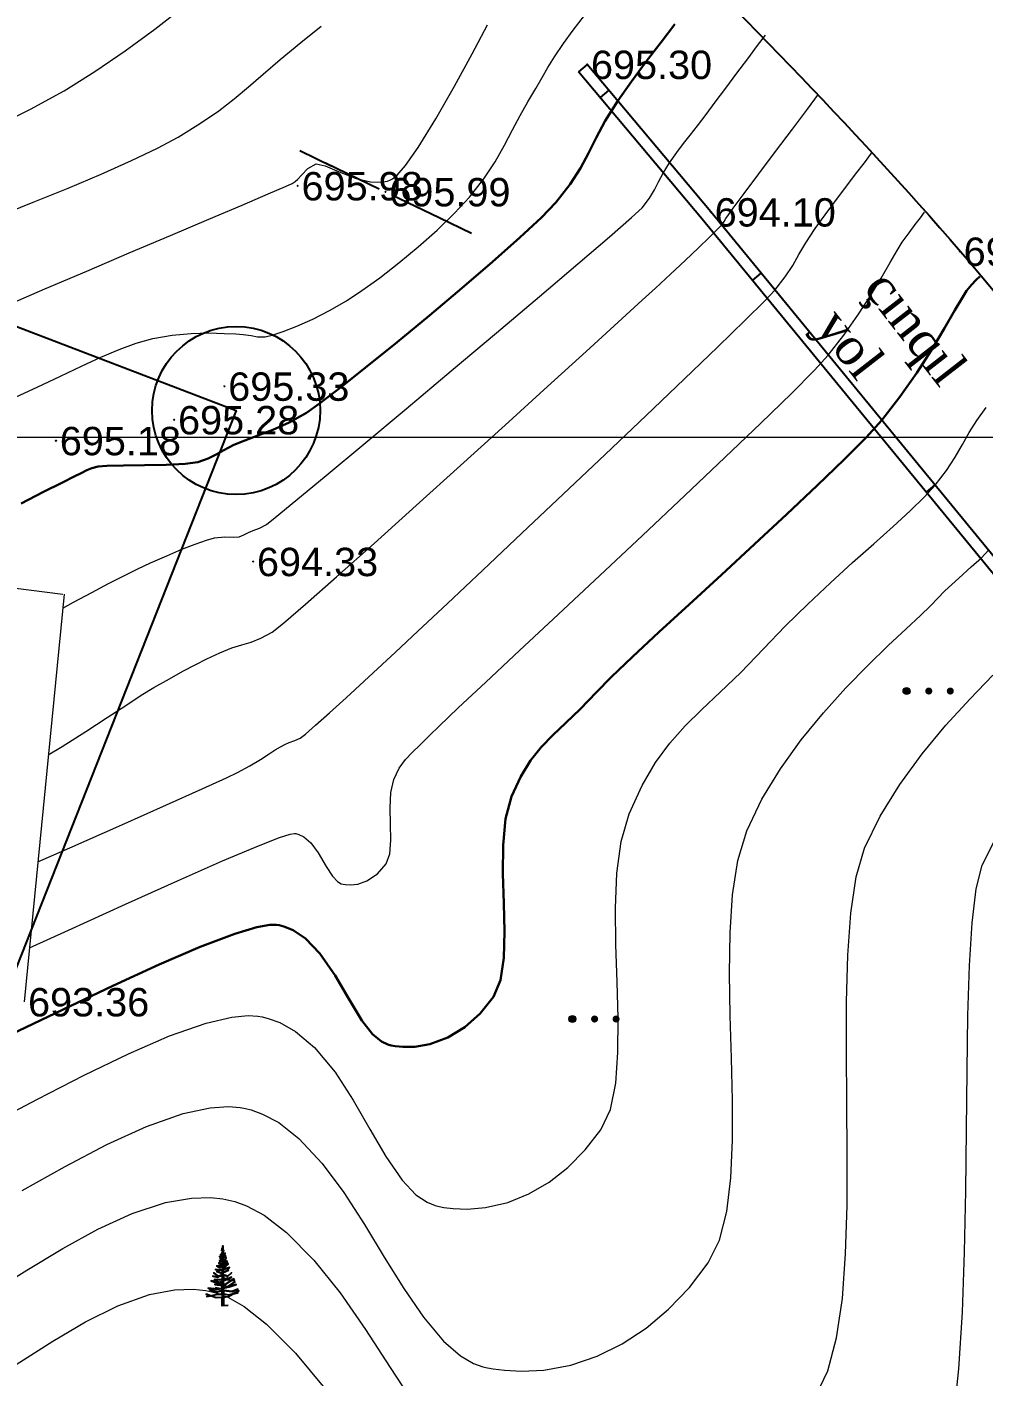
# Model space of a CAD drawing. Header units: feet. Extents: x 3381 to 1374491, y 675186 to 8751562.
# Drawn here: x 675334.63 to 675368.33, y 4375890.98 to 4375938.52 of the extents above; entities that cross this region are included whole.
import ezdxf

# ---------------------------------------------------------------- set-up
doc = ezdxf.new("R2010")
doc.units = ezdxf.units.FT
doc.header["$MEASUREMENT"] = 0
doc.header["$PDMODE"] = 34
doc.header["$PDSIZE"] = 0.01
doc.layers.get('0').update_dxf_attribs({"linetype": 'CONTINUOUS'})
for name, color, linetype in [('0_Point_Height', 2, 'CONTINUOUS'), ('0_Point_Point', 7, 'CONTINUOUS'), ('Aqaclar', 3, 'CONTINUOUS'), ('col bitkisi', 7, 'CONTINUOUS'), ('Lep-Stolb', 7, 'CONTINUOUS'), ('Yazilar', 7, 'CONTINUOUS')]:
    doc.layers.add(name, color=color, linetype=linetype)
for name, color, linetype, lineweight in [('ANA HORIZONTAL', 24, 'CONTINUOUS', 30), ('das tikili', 5, 'CONTINUOUS', 0), ('HORIZANTAL', 24, 'CONTINUOUS', 13), ('km setka', 170, 'CONTINUOUS', 15)]:
    doc.layers.add(name, color=color, linetype=linetype, lineweight=lineweight)
doc.styles.get("Standard").update_dxf_attribs({"font": 'arial.ttf', "height": 2.5})

msp = doc.modelspace()

# ---------------------------------------------------------------- hatches: boundary and pattern name
at = {"layer": 'col bitkisi', "ltscale": 1.5}
h = msp.add_hatch(color=256, dxfattribs=at)
edge = h.paths.add_edge_path()
edge.add_arc((675365.638, 4375915.114), 0.125, 0, 360)
h = msp.add_hatch(color=256, dxfattribs=at)
edge = h.paths.add_edge_path()
edge.add_arc((675366.421, 4375915.114), 0.125, 0, 360)
h = msp.add_hatch(color=256, dxfattribs=at)
edge = h.paths.add_edge_path()
edge.add_arc((675367.179, 4375915.114), 0.125, 0, 360)
h = msp.add_hatch(color=256, dxfattribs=at)
edge = h.paths.add_edge_path()
edge.add_arc((675353.856, 4375903.557), 0.125, 0, 360)
h = msp.add_hatch(color=256, dxfattribs=at)
edge = h.paths.add_edge_path()
edge.add_arc((675354.639, 4375903.557), 0.125, 0, 360)
h = msp.add_hatch(color=256, dxfattribs=at)
edge = h.paths.add_edge_path()
edge.add_arc((675355.397, 4375903.557), 0.125, 0, 360)

# ---------------------------------------------------------------- linework, layer by layer
at = {"linetype": 'Continuous'}
for p, q in [((675354.374, 4375937.195, 687.196), (675354.068, 4375936.938, 687.196)), ((675355.138, 4375936.284), (675354.833, 4375936.025)), ((675360.504, 4375929.842), (675360.199, 4375929.582)), ((675366.63, 4375922.382), (675366.325, 4375922.123))]:
    msp.add_line(p, q, dxfattribs=at)
msp.add_lwpolyline([(675218, 4375872), (675261, 4375956), (675342, 4375925), (675310, 4375844)], close=True)
at = {"linetype": 'Continuous', "elevation": 687.196}
for points in [[(675402.192, 4375877.842), (675378.489, 4375907.19), (675369.179, 4375918.647), (675358.427, 4375931.741), (675354.068, 4375936.938)], [(675402.513, 4375878.081), (675378.8, 4375907.442), (675369.489, 4375918.9), (675358.735, 4375931.996), (675354.374, 4375937.195)]]:
    msp.add_lwpolyline(points, dxfattribs=at)
msp.add_circle((675342, 4375925), 2.961)
at = {"linetype": 'Continuous'}
msp.add_open_spline([(675269.972, 4376077.97), (675271.793, 4376074.5), (675278.099, 4376062.482), (675287.996, 4376044.5), (675301.991, 4376025.236), (675312.762, 4376005.038), (675323.725, 4375987.152), (675332.853, 4375969.749), (675346.268, 4375951.228), (675362.867, 4375936.939), (675374.402, 4375922.102), (675382.333, 4375911.619), (675393.651, 4375899.701), (675401.9, 4375889.009), (675406.344, 4375883.249)], degree=3, knots=[0, 0, 0, 0, 11.75951, 40.72321, 61.46233, 83.054979, 109.290717, 124.392744, 141.962718, 177.533008, 189.558821, 198.276488, 216.955448, 238.768866, 238.768866, 238.768866, 238.768866], dxfattribs=at)
at = {"layer": '0_Point_Point'}
for p in [(675354.374, 4375937.195, 695.296), (675344.171, 4375932.918, 695.976), (675347.266, 4375932.708, 695.988), (675358.735, 4375931.996, 694.101), (675367.514, 4375930.609, 692.669), (675341.585, 4375925.856, 695.334), (675339.817, 4375924.674, 695.283), (675335.647, 4375923.937, 695.181), (675342.599, 4375919.677, 694.334)]:
    msp.add_point(p, dxfattribs=at)
at = {"layer": 'ANA HORIZONTAL', "color": 16, "lineweight": 30}
for points, elevation in [([(675334.422, 4375921.723), (675335.213, 4375922.13), (675335.855, 4375922.456), (675336.308, 4375922.683), (675336.532, 4375922.792), (675336.742, 4375922.893), (675336.912, 4375922.966), (675337.133, 4375923.027), (675337.447, 4375923.048), (675338.034, 4375923.06), (675338.769, 4375923.071), (675339.532, 4375923.09), (675340.198, 4375923.125), (675340.647, 4375923.184), (675341.018, 4375923.305), (675341.295, 4375923.446), (675341.567, 4375923.607), (675341.924, 4375923.792), (675342.308, 4375923.948), (675342.769, 4375924.116), (675343.293, 4375924.32), (675343.867, 4375924.582), (675344.478, 4375924.924), (675344.945, 4375925.252), (675345.678, 4375925.811), (675346.611, 4375926.549), (675347.679, 4375927.413), (675348.817, 4375928.352), (675349.959, 4375929.313), (675351.041, 4375930.244), (675351.997, 4375931.092), (675352.762, 4375931.807), (675353.271, 4375932.335), (675353.775, 4375932.977), (675354.136, 4375933.539), (675354.418, 4375934.068), (675354.689, 4375934.609), (675355.012, 4375935.207), (675355.454, 4375935.907), (675355.935, 4375936.589), (675356.457, 4375937.295), (675356.982, 4375937.983), (675357.473, 4375938.612)], 695), ([(675334.062, 4375903.008), (675335.901, 4375903.895), (675337.658, 4375904.73), (675339.283, 4375905.478), (675340.729, 4375906.102), (675341.949, 4375906.564), (675342.728, 4375906.794), (675343.183, 4375906.873), (675343.418, 4375906.876), (675343.513, 4375906.862), (675343.687, 4375906.816), (675344.012, 4375906.682), (675344.449, 4375906.391), (675344.955, 4375905.871), (675345.494, 4375905.089), (675345.97, 4375904.263), (675346.428, 4375903.504), (675346.811, 4375903.019), (675347.122, 4375902.763), (675347.347, 4375902.657), (675347.465, 4375902.626), (675347.606, 4375902.603), (675347.885, 4375902.575), (675348.297, 4375902.58), (675348.831, 4375902.67), (675349.468, 4375902.909), (675350.061, 4375903.274), (675350.601, 4375903.756), (675351.076, 4375904.34), (675351.325, 4375904.93), (675351.439, 4375905.714), (675351.462, 4375906.636), (675351.437, 4375907.642), (675351.406, 4375908.676), (675351.412, 4375909.683), (675351.498, 4375910.608), (675351.707, 4375911.395), (675352.037, 4375912.105), (675352.383, 4375912.67), (675352.756, 4375913.14), (675353.164, 4375913.565), (675353.619, 4375913.995), (675354.129, 4375914.481), (675354.705, 4375915.073), (675355.226, 4375915.603), (675355.978, 4375916.322), (675356.909, 4375917.191), (675357.969, 4375918.169), (675359.108, 4375919.215), (675360.275, 4375920.289), (675361.42, 4375921.35), (675362.491, 4375922.358), (675363.439, 4375923.272), (675364.212, 4375924.052), (675364.761, 4375924.657), (675365.402, 4375925.479), (675365.994, 4375926.328), (675366.523, 4375927.153), (675366.978, 4375927.905), (675367.342, 4375928.533), (675367.604, 4375928.988), (675367.748, 4375929.22), (675367.932, 4375929.434), (675368.095, 4375929.6), (675368.223, 4375929.728)], 692.5)]:
    msp.add_lwpolyline(points, dxfattribs=dict(at, elevation=elevation))
at = {"layer": 'Aqaclar', "color": 3}
msp.add_lwpolyline([(675341.716, 4375893.462), (675341.504, 4375893.455), (675341.508, 4375893.749), (675341.3, 4375893.726), (675341.091, 4375893.801), (675340.94, 4375893.855), (675341.091, 4375893.801), (675340.965, 4375893.774), (675341.091, 4375893.801), (675341.344, 4375893.855), (675341.509, 4375893.862), (675341.508, 4375893.749), (675341.553, 4375893.754), (675341.557, 4375893.457), (675341.553, 4375893.754), (675341.73, 4375893.774), (675341.896, 4375893.868), (675342.064, 4375893.912), (675341.896, 4375893.868), (675342.09, 4375893.977), (675341.896, 4375893.868), (675341.755, 4375893.831), (675341.552, 4375893.861), (675341.553, 4375893.754), (675341.552, 4375893.861), (675341.534, 4375893.864), (675341.509, 4375893.862), (675341.511, 4375893.985), (675341.508, 4375893.985), (675341.338, 4375893.944), (675341.079, 4375894.017), (675341.338, 4375893.944), (675341.508, 4375893.985), (675341.511, 4375893.985), (675341.511, 4375894.031), (675341.502, 4375894.034), (675341.287, 4375894.082), (675341.417, 4375894.053), (675341.344, 4375894.042), (675341.016, 4375894.074), (675341.344, 4375894.042), (675341.417, 4375894.053), (675341.512, 4375894.067), (675341.511, 4375894.031), (675341.512, 4375894.067), (675341.549, 4375894.073), (675341.552, 4375893.861), (675341.55, 4375893.985), (675341.553, 4375893.985), (675341.856, 4375893.953), (675342.058, 4375894.042), (675341.856, 4375893.953), (675341.55, 4375893.985), (675341.549, 4375894.073), (675341.66, 4375894.09), (675341.957, 4375894.301), (675341.695, 4375894.115), (675341.717, 4375894.106), (675342.001, 4375894.204), (675341.717, 4375894.106), (675341.609, 4375894.147), (675341.548, 4375894.157), (675341.549, 4375894.073), (675341.548, 4375894.157), (675341.513, 4375894.162), (675341.512, 4375894.067), (675341.513, 4375894.162), (675341.249, 4375894.204), (675341.513, 4375894.162), (675341.514, 4375894.212), (675341.445, 4375894.212), (675341.123, 4375894.333), (675341.445, 4375894.212), (675341.514, 4375894.212), (675341.515, 4375894.314), (675341.426, 4375894.277), (675341.218, 4375894.325), (675341.426, 4375894.277), (675341.546, 4375894.328), (675341.547, 4375894.212), (675341.514, 4375894.212), (675341.547, 4375894.212), (675341.548, 4375894.157), (675341.547, 4375894.212), (675341.628, 4375894.212), (675341.827, 4375894.345), (675341.919, 4375894.406), (675341.827, 4375894.345), (675341.85, 4375894.341), (675341.944, 4375894.357), (675341.85, 4375894.341), (675341.692, 4375894.366), (675341.664, 4375894.378), (675341.546, 4375894.328), (675341.664, 4375894.378), (675341.843, 4375894.455), (675341.664, 4375894.378), (675341.603, 4375894.406), (675341.711, 4375894.43), (675341.603, 4375894.406), (675341.534, 4375894.438), (675341.545, 4375894.433), (675341.545, 4375894.394), (675341.603, 4375894.406), (675341.545, 4375894.394), (675341.546, 4375894.328), (675341.545, 4375894.394), (675341.516, 4375894.387), (675341.515, 4375894.314), (675341.516, 4375894.387), (675341.42, 4375894.366), (675341.243, 4375894.374), (675341.42, 4375894.366), (675341.516, 4375894.387), (675341.517, 4375894.479), (675341.572, 4375894.471), (675341.544, 4375894.475), (675341.545, 4375894.433), (675341.544, 4375894.475), (675341.517, 4375894.479), (675341.344, 4375894.503), (675341.212, 4375894.609), (675341.344, 4375894.503), (675341.408, 4375894.494), (675341.344, 4375894.455), (675341.174, 4375894.495), (675341.344, 4375894.455), (675341.408, 4375894.494), (675341.518, 4375894.562), (675341.517, 4375894.479), (675341.544, 4375894.475), (675341.543, 4375894.538), (675341.704, 4375894.495), (675341.843, 4375894.617), (675341.704, 4375894.495), (675341.543, 4375894.538), (675341.542, 4375894.619), (675341.73, 4375894.706), (675341.502, 4375894.6), (675341.319, 4375894.665), (675341.502, 4375894.6), (675341.519, 4375894.608), (675341.518, 4375894.562), (675341.52, 4375894.72), (675341.502, 4375894.714), (675341.414, 4375894.706), (675341.268, 4375894.73), (675341.414, 4375894.706), (675341.502, 4375894.714), (675341.52, 4375894.72), (675341.541, 4375894.727), (675341.542, 4375894.619), (675341.541, 4375894.727), (675341.761, 4375894.803), (675341.655, 4375894.766), (675341.73, 4375894.762), (675341.578, 4375894.771), (675341.464, 4375894.827), (675341.521, 4375894.799), (675341.52, 4375894.72), (675341.541, 4375894.727), (675341.54, 4375894.821), (675341.414, 4375894.787), (675341.325, 4375894.86), (675341.414, 4375894.787), (675341.521, 4375894.816), (675341.521, 4375894.799), (675341.521, 4375894.816), (675341.622, 4375894.843), (675341.723, 4375894.924), (675341.622, 4375894.843), (675341.54, 4375894.821), (675341.539, 4375894.862), (675341.572, 4375894.86), (675341.698, 4375894.973), (675341.572, 4375894.86), (675341.539, 4375894.862), (675341.522, 4375894.864), (675341.521, 4375894.816), (675341.522, 4375894.864), (675341.382, 4375894.876), (675341.522, 4375894.864), (675341.522, 4375894.879), (675341.395, 4375894.965), (675341.522, 4375894.879), (675341.523, 4375894.991), (675341.527, 4375894.989), (675341.414, 4375895.038), (675341.527, 4375894.989), (675341.635, 4375895.054), (675341.538, 4375894.995), (675341.539, 4375894.862), (675341.538, 4375894.929), (675341.679, 4375895.022), (675341.538, 4375894.929), (675341.537, 4375895.065), (675341.597, 4375895.078), (675341.654, 4375895.143), (675341.597, 4375895.078), (675341.537, 4375895.065), (675341.524, 4375895.063), (675341.523, 4375894.991), (675341.524, 4375895.063), (675341.483, 4375895.054), (675341.433, 4375895.119), (675341.483, 4375895.054), (675341.524, 4375895.063), (675341.525, 4375895.156), (675341.414, 4375895.183), (675341.546, 4375895.151), (675341.635, 4375895.2), (675341.546, 4375895.151), (675341.536, 4375895.154), (675341.537, 4375895.065), (675341.536, 4375895.154), (675341.535, 4375895.198), (675341.616, 4375895.24), (675341.535, 4375895.198), (675341.534, 4375895.271), (675341.565, 4375895.264), (675341.534, 4375895.271), (675341.483, 4375895.281), (675341.527, 4375895.272), (675341.525, 4375895.156), (675341.526, 4375895.2), (675341.483, 4375895.208), (675341.526, 4375895.2), (675341.526, 4375895.23), (675341.452, 4375895.256), (675341.526, 4375895.23), (675341.527, 4375895.272), (675341.527, 4375895.311), (675341.502, 4375895.321), (675341.534, 4375895.309), (675341.565, 4375895.297), (675341.591, 4375895.264), (675341.577, 4375895.281), (675341.609, 4375895.305), (675341.565, 4375895.273), (675341.577, 4375895.281), (675341.565, 4375895.297), (675341.534, 4375895.309), (675341.534, 4375895.271), (675341.534, 4375895.309), (675341.533, 4375895.371), (675341.572, 4375895.402), (675341.538, 4375895.375), (675341.559, 4375895.362), (675341.538, 4375895.375), (675341.528, 4375895.381), (675341.483, 4375895.41), (675341.528, 4375895.381), (675341.529, 4375895.441), (675341.502, 4375895.475), (675341.529, 4375895.441), (675341.531, 4375895.564), (675341.533, 4375895.378), (675341.533, 4375895.371), (675341.533, 4375895.378), (675341.528, 4375895.381), (675341.528, 4375895.367), (675341.533, 4375895.371), (675341.521, 4375895.362), (675341.528, 4375895.367), (675341.527, 4375895.311)], dxfattribs=at)
at = {"layer": 'col bitkisi', "lineweight": 13, "ltscale": 1.5}
for centre in [(675365.638, 4375915.114), (675353.856, 4375903.557)]:
    msp.add_circle(centre, 0.125, dxfattribs=at)
at = {"layer": 'das tikili', "color": 0, "lineweight": 20}
for p, q in [((675317.941, 4375920.862), (675335.893, 4375918.527)), ((675335.934, 4375918.523), (675334.528, 4375904.164))]:
    msp.add_line(p, q, dxfattribs=at)
at = {"layer": 'HORIZANTAL', "color": 16, "linetype": 'Continuous', "lineweight": 20}
for points, elevation in [([(675333.6, 4375935.044), (675334.751, 4375935.614), (675335.934, 4375936.27), (675337.014, 4375936.941), (675338.087, 4375937.673), (675339.136, 4375938.441), (675340.143, 4375939.221)], 697), ([(675334.096, 4375925.415), (675334.991, 4375925.821), (675335.804, 4375926.206), (675336.547, 4375926.56), (675337.232, 4375926.879), (675337.872, 4375927.153), (675338.479, 4375927.376), (675339.067, 4375927.541), (675339.751, 4375927.66), (675340.421, 4375927.718), (675341.041, 4375927.732), (675341.576, 4375927.719), (675341.992, 4375927.697), (675342.254, 4375927.682), (675342.534, 4375927.643), (675342.756, 4375927.593), (675343.027, 4375927.595), (675343.272, 4375927.656), (675343.656, 4375927.784), (675344.144, 4375927.975), (675344.702, 4375928.222), (675345.295, 4375928.52), (675345.889, 4375928.863), (675346.438, 4375929.227), (675347.064, 4375929.68), (675347.735, 4375930.199), (675348.42, 4375930.765), (675349.085, 4375931.355), (675349.7, 4375931.949), (675350.232, 4375932.524), (675350.734, 4375933.162), (675351.136, 4375933.769), (675351.466, 4375934.345), (675351.749, 4375934.888), (675352.011, 4375935.398), (675352.279, 4375935.872), (675352.566, 4375936.352), (675352.789, 4375936.737), (675352.994, 4375937.088), (675353.227, 4375937.465), (675353.537, 4375937.93), (675353.882, 4375938.405), (675354.287, 4375938.923)], 695.5), ([(675333.593, 4375931.833), (675334.843, 4375932.337), (675336.074, 4375932.841), (675337.243, 4375933.334), (675338.308, 4375933.805), (675339.226, 4375934.242), (675339.956, 4375934.633), (675340.749, 4375935.121), (675341.388, 4375935.561), (675341.931, 4375935.979), (675342.434, 4375936.402), (675342.955, 4375936.857), (675343.549, 4375937.369), (675344.276, 4375937.966), (675345.004, 4375938.541)], 696.5), ([(675333.879, 4375928.693), (675335.261, 4375929.285), (675336.735, 4375929.915), (675338.235, 4375930.554), (675339.692, 4375931.173), (675341.039, 4375931.745), (675342.209, 4375932.242), (675343.134, 4375932.635), (675343.746, 4375932.896), (675343.978, 4375932.997), (675344.079, 4375933.069), (675344.176, 4375933.149), (675344.3, 4375933.294), (675344.526, 4375933.525), (675344.826, 4375933.689), (675345.139, 4375933.624), (675345.633, 4375933.415), (675346.233, 4375933.181), (675346.737, 4375933.058), (675347.105, 4375933.044), (675347.336, 4375933.086), (675347.445, 4375933.125), (675347.516, 4375933.164), (675347.678, 4375933.299), (675347.966, 4375933.629), (675348.416, 4375934.265), (675349.046, 4375935.283), (675349.701, 4375936.428), (675350.326, 4375937.574), (675350.868, 4375938.592)], 696), ([(675335.885, 4375918.029), (675336.269, 4375918.241), (675336.912, 4375918.589), (675337.503, 4375918.901), (675338.044, 4375919.178), (675338.535, 4375919.42), (675338.978, 4375919.628), (675339.552, 4375919.884), (675340.087, 4375920.11), (675340.561, 4375920.295), (675340.951, 4375920.432), (675341.237, 4375920.512), (675341.597, 4375920.549), (675341.903, 4375920.542), (675342.112, 4375920.551), (675342.274, 4375920.616), (675342.431, 4375920.703), (675342.601, 4375920.769), (675342.819, 4375920.854), (675343.067, 4375920.985), (675343.372, 4375921.227), (675344.102, 4375921.825), (675345.171, 4375922.71), (675346.498, 4375923.813), (675347.998, 4375925.065), (675349.587, 4375926.395), (675351.182, 4375927.735), (675352.699, 4375929.014), (675354.053, 4375930.165), (675355.163, 4375931.117), (675355.943, 4375931.8), (675356.31, 4375932.147), (675356.57, 4375932.483), (675356.746, 4375932.776), (675356.89, 4375933.058), (675357.051, 4375933.365), (675357.279, 4375933.732), (675357.537, 4375934.097), (675357.77, 4375934.407), (675358.004, 4375934.704), (675358.263, 4375935.032), (675358.573, 4375935.435), (675358.894, 4375935.862), (675359.265, 4375936.358), (675359.657, 4375936.882), (675360.041, 4375937.395), (675360.385, 4375937.857), (675360.661, 4375938.226)], 694.5), ([(675335.379, 4375912.861), (675335.866, 4375913.156), (675336.702, 4375913.687), (675337.451, 4375914.177), (675338.106, 4375914.61), (675338.657, 4375914.969), (675339.097, 4375915.236), (675339.653, 4375915.55), (675340.125, 4375915.813), (675340.553, 4375916.041), (675340.973, 4375916.252), (675341.424, 4375916.465), (675341.851, 4375916.636), (675342.205, 4375916.746), (675342.529, 4375916.841), (675342.868, 4375916.972), (675343.266, 4375917.185), (675343.666, 4375917.501), (675344.45, 4375918.174), (675345.542, 4375919.136), (675346.866, 4375920.317), (675348.347, 4375921.647), (675349.91, 4375923.058), (675351.48, 4375924.479), (675352.981, 4375925.841), (675354.338, 4375927.076), (675355.475, 4375928.113), (675356.317, 4375928.883), (675356.789, 4375929.316), (675357.316, 4375929.806), (675357.83, 4375930.288), (675358.299, 4375930.732), (675358.69, 4375931.108), (675358.973, 4375931.385), (675359.115, 4375931.533), (675359.207, 4375931.658), (675359.27, 4375931.766), (675359.354, 4375931.898), (675359.528, 4375932.134), (675359.909, 4375932.645), (675360.43, 4375933.34), (675361.02, 4375934.128), (675361.613, 4375934.919), (675362.14, 4375935.622), (675362.532, 4375936.146)], 694), ([(675335.011, 4375909.094), (675336.134, 4375909.585), (675337.967, 4375910.395), (675339.548, 4375911.099), (675340.804, 4375911.665), (675341.663, 4375912.056), (675342.053, 4375912.238), (675342.486, 4375912.475), (675342.86, 4375912.707), (675343.16, 4375912.905), (675343.372, 4375913.039), (675343.56, 4375913.144), (675343.713, 4375913.226), (675343.87, 4375913.301), (675344.072, 4375913.371), (675344.264, 4375913.456), (675344.444, 4375913.6), (675344.802, 4375913.911), (675345.294, 4375914.35), (675345.878, 4375914.878), (675346.512, 4375915.458), (675347.155, 4375916.05), (675347.625, 4375916.487), (675348.412, 4375917.224), (675349.455, 4375918.204), (675350.696, 4375919.373), (675352.076, 4375920.674), (675353.535, 4375922.053), (675355.015, 4375923.454), (675356.455, 4375924.823), (675357.797, 4375926.104), (675358.981, 4375927.241), (675359.949, 4375928.18), (675360.641, 4375928.865), (675360.997, 4375929.241), (675361.363, 4375929.714), (675361.624, 4375930.114), (675361.844, 4375930.495), (675362.088, 4375930.91), (675362.419, 4375931.414), (675362.765, 4375931.897), (675363.13, 4375932.39), (675363.494, 4375932.873), (675363.84, 4375933.326), (675364.15, 4375933.731), (675364.404, 4375934.066)], 693.5), ([(675334.714, 4375906.064), (675336.091, 4375906.687), (675338.103, 4375907.6), (675339.934, 4375908.427), (675341.518, 4375909.128), (675342.785, 4375909.664), (675343.527, 4375909.949), (675343.902, 4375910.066), (675344.057, 4375910.093), (675344.105, 4375910.091), (675344.206, 4375910.062), (675344.391, 4375909.971), (675344.631, 4375909.767), (675344.896, 4375909.412), (675345.178, 4375908.928), (675345.396, 4375908.587), (675345.571, 4375908.401), (675345.7, 4375908.326), (675345.77, 4375908.306), (675345.858, 4375908.292), (675346.033, 4375908.283), (675346.289, 4375908.312), (675346.613, 4375908.425), (675346.98, 4375908.675), (675347.291, 4375909.028), (675347.417, 4375909.379), (675347.453, 4375909.861), (675347.443, 4375910.419), (675347.428, 4375910.999), (675347.451, 4375911.544), (675347.556, 4375912), (675347.753, 4375912.401), (675347.966, 4375912.698), (675348.207, 4375912.95), (675348.488, 4375913.215), (675348.82, 4375913.55), (675349.153, 4375913.877), (675349.834, 4375914.522), (675350.802, 4375915.43), (675351.996, 4375916.546), (675353.355, 4375917.816), (675354.819, 4375919.184), (675356.327, 4375920.598), (675357.817, 4375922.001), (675359.229, 4375923.339), (675360.502, 4375924.557), (675361.576, 4375925.602), (675362.388, 4375926.417), (675362.879, 4375926.949), (675363.429, 4375927.652), (675363.924, 4375928.36), (675364.363, 4375929.042), (675364.741, 4375929.669), (675365.056, 4375930.213), (675365.305, 4375930.643), (675365.485, 4375930.93), (675365.725, 4375931.264), (675365.94, 4375931.55), (675366.125, 4375931.789), (675366.275, 4375931.986)], 693), ([(675333.299, 4375899.839), (675334.992, 4375900.728), (675336.64, 4375901.573), (675338.206, 4375902.331), (675339.654, 4375902.959), (675340.947, 4375903.414), (675341.845, 4375903.625), (675342.427, 4375903.679), (675342.768, 4375903.66), (675342.922, 4375903.633), (675343.135, 4375903.579), (675343.539, 4375903.43), (675344.097, 4375903.114), (675344.761, 4375902.552), (675345.487, 4375901.678), (675346.127, 4375900.692), (675346.712, 4375899.675), (675347.277, 4375898.71), (675347.851, 4375897.879), (675348.34, 4375897.366), (675348.735, 4375897.097), (675349.015, 4375896.982), (675349.161, 4375896.946), (675349.327, 4375896.918), (675349.658, 4375896.877), (675350.15, 4375896.859), (675350.793, 4375896.91), (675351.574, 4375897.09), (675352.323, 4375897.392), (675353.033, 4375897.807), (675353.697, 4375898.328), (675354.309, 4375898.946), (675354.862, 4375899.653), (675355.195, 4375900.37), (675355.384, 4375901.294), (675355.463, 4375902.382), (675355.467, 4375903.587), (675355.431, 4375904.865), (675355.389, 4375906.171), (675355.376, 4375907.462), (675355.427, 4375908.691), (675355.575, 4375909.815), (675355.857, 4375910.789), (675356.312, 4375911.785), (675356.785, 4375912.597), (675357.287, 4375913.279), (675357.828, 4375913.884), (675358.418, 4375914.465), (675359.068, 4375915.076), (675359.789, 4375915.768), (675360.59, 4375916.597), (675361.361, 4375917.4), (675362.157, 4375918.179), (675362.956, 4375918.928), (675363.737, 4375919.639), (675364.48, 4375920.304), (675365.163, 4375920.917), (675365.766, 4375921.469), (675366.266, 4375921.955), (675366.643, 4375922.365), (675367.046, 4375922.889), (675367.354, 4375923.359), (675367.608, 4375923.797), (675367.847, 4375924.221), (675368.111, 4375924.653), (675368.441, 4375925.112)], 692), ([(675334.457, 4375897.511), (675335.977, 4375898.36), (675337.444, 4375899.129), (675338.837, 4375899.768), (675340.131, 4375900.227), (675341.08, 4375900.431), (675341.733, 4375900.472), (675342.138, 4375900.44), (675342.331, 4375900.405), (675342.536, 4375900.353), (675342.933, 4375900.209), (675343.501, 4375899.905), (675344.211, 4375899.352), (675345.035, 4375898.471), (675345.801, 4375897.438), (675346.525, 4375896.316), (675347.223, 4375895.168), (675347.91, 4375894.059), (675348.602, 4375893.051), (675349.313, 4375892.207), (675349.907, 4375891.693), (675350.372, 4375891.423), (675350.693, 4375891.305), (675350.857, 4375891.267), (675351.059, 4375891.231), (675351.461, 4375891.179), (675352.06, 4375891.146), (675352.845, 4375891.186), (675353.803, 4375891.362), (675354.729, 4375891.673), (675355.616, 4375892.109), (675356.458, 4375892.665), (675357.248, 4375893.331), (675357.98, 4375894.1), (675358.647, 4375894.965), (675359.044, 4375895.765), (675359.301, 4375896.777), (675359.445, 4375897.962), (675359.502, 4375899.283), (675359.5, 4375900.702), (675359.463, 4375902.18), (675359.419, 4375903.681), (675359.394, 4375905.165), (675359.413, 4375906.595), (675359.505, 4375907.934), (675359.694, 4375909.143), (675360.007, 4375910.184), (675360.539, 4375911.299), (675361.189, 4375912.372), (675361.922, 4375913.39), (675362.703, 4375914.344), (675363.499, 4375915.223), (675364.274, 4375916.017), (675364.993, 4375916.714), (675365.623, 4375917.304), (675366.129, 4375917.776), (675366.476, 4375918.12), (675366.986, 4375918.641), (675367.475, 4375919.097), (675367.914, 4375919.488), (675368.274, 4375919.814), (675368.525, 4375920.073)], 691.5), ([(675362.433, 4375890.277), (675362.867, 4375891.158), (675363.173, 4375892.318), (675363.373, 4375893.709), (675363.488, 4375895.282), (675363.538, 4375896.987), (675363.545, 4375898.778), (675363.53, 4375900.604), (675363.514, 4375902.417), (675363.518, 4375904.168), (675363.564, 4375905.808), (675363.671, 4375907.289), (675363.862, 4375908.562), (675364.158, 4375909.578), (675364.706, 4375910.71), (675365.397, 4375911.824), (675366.186, 4375912.898), (675367.027, 4375913.912), (675367.875, 4375914.844), (675368.684, 4375915.671)], 691), ([(675367.294, 4375889.41), (675367.48, 4375891.233), (675367.605, 4375893.228), (675367.682, 4375895.337), (675367.726, 4375897.497), (675367.751, 4375899.648), (675367.772, 4375901.73), (675367.802, 4375903.681), (675367.856, 4375905.442), (675367.949, 4375906.951), (675368.095, 4375908.148), (675368.308, 4375908.973), (675368.814, 4375910.006)], 690.5), ([(675333.347, 4375893.922), (675334.626, 4375894.711), (675335.888, 4375895.469), (675337.127, 4375896.149), (675338.337, 4375896.705), (675339.513, 4375897.092), (675340.425, 4375897.249), (675341.091, 4375897.263), (675341.526, 4375897.217), (675341.74, 4375897.176), (675341.952, 4375897.122), (675342.371, 4375896.97), (675342.985, 4375896.642), (675343.78, 4375896.039), (675344.738, 4375895.064), (675345.663, 4375893.904), (675346.56, 4375892.621), (675347.436, 4375891.281), (675348.295, 4375889.945)], 691), ([(675333.188, 4375890.711), (675334.375, 4375891.462), (675335.542, 4375892.204), (675336.691, 4375892.885), (675337.824, 4375893.451), (675338.944, 4375893.852), (675339.831, 4375894.018), (675340.491, 4375894.035), (675340.93, 4375893.989), (675341.149, 4375893.947), (675341.335, 4375893.899), (675341.712, 4375893.754), (675342.289, 4375893.427), (675343.077, 4375892.806), (675344.089, 4375891.779), (675345.123, 4375890.533)], 690.5)]:
    msp.add_lwpolyline(points, dxfattribs=dict(at, elevation=elevation))
at = {"layer": 'km setka', "flags": 128}
msp.add_lwpolyline([(675069.612, 4375924.058), (675546.772, 4375924.058)], dxfattribs=at)
at = {"layer": 'Lep-Stolb', "color": 1}
for p, q in [((675344.251, 4375934.158, 695.988), (675345.378, 4375933.616, 695.988)), ((675345.153, 4375933.724, 695.988), (675347.041, 4375932.816, 695.988)), ((675347.491, 4375932.6, 695.988), (675349.155, 4375931.8, 695.988)), ((675349.155, 4375931.8, 695.988), (675350.294, 4375931.252, 695.988))]:
    msp.add_line(p, q, dxfattribs=at)

# ---------------------------------------------------------------- texts
at = {"layer": '0_Point_Height', "color": 0}
for s, p in [('695.30', (675354.51, 4375936.681, 695.296)), ('695.98', (675344.307, 4375932.404, 695.976)), ('695.99', (675347.402, 4375932.194, 695.988)), ('694.10', (675358.871, 4375931.482, 694.101)), ('692.67', (675367.65, 4375930.095, 692.669)), ('695.33', (675341.721, 4375925.342, 695.334)), ('695.28', (675339.953, 4375924.16, 695.283)), ('695.18', (675335.783, 4375923.423, 695.181)), ('694.33', (675342.735, 4375919.163, 694.334)), ('693.36', (675334.664, 4375903.649))]:
    msp.add_text(s, height=1, dxfattribs=at).set_placement(p)
at = {"layer": 'Yazilar', "insert": (675365.104, 4375930.096), "char_height": 1.3, "width": 0.10588, "attachment_point": 1, "rotation": 307.8347}
msp.add_mtext('{\\fTimes New Roman|b0|i0|c238|p18;çınqıl yol}', dxfattribs=at)

doc.saveas('drawing.dxf')
